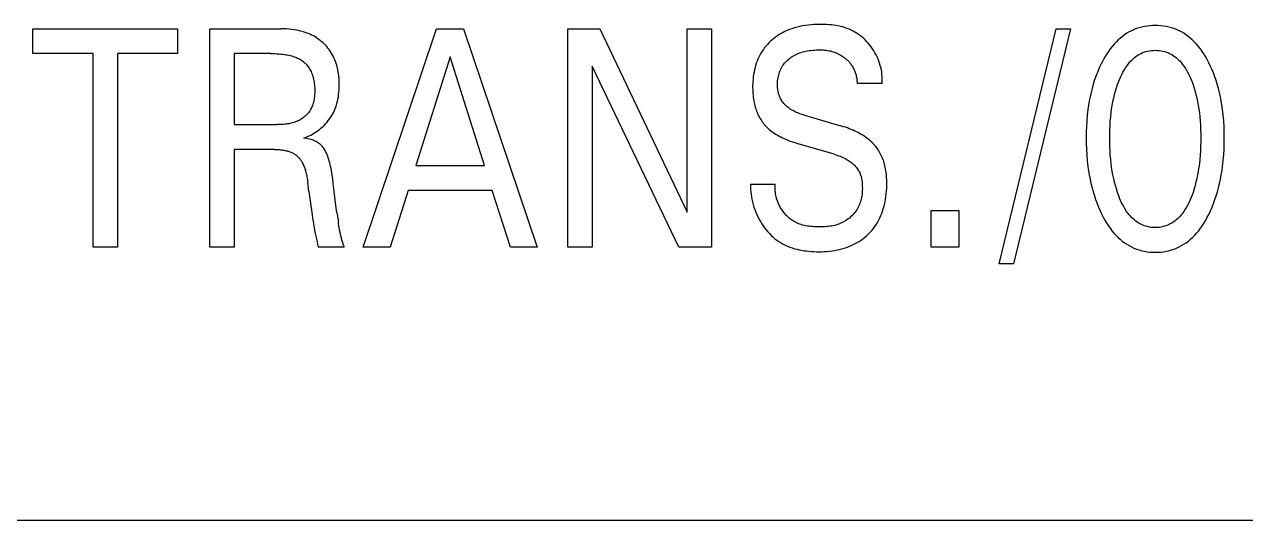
# Model space of a CAD drawing. Extents: x 0 to 420, y 0 to 297.
# Drawn here: x 158.21 to 170.51, y 174.67 to 179.67 of the extents above; entities that cross this region are included whole.
import ezdxf

# ---------------------------------------------------------------- set-up
doc = ezdxf.new("R2010")
doc.units = 0
doc.header["$LTSCALE"] = 23.1
doc.layers.add('10000_FRONT', color=7, linetype='CONTINUOUS')

msp = doc.modelspace()

# ---------------------------------------------------------------- linework, layer by layer
at = {"layer": '10000_FRONT', "color": 7, "linetype": 'CONTINUOUS'}
for p, q in [((158.3, 179.373), (158.3, 179.623)), ((158.3, 179.623), (159.756, 179.623)), ((159.756, 179.623), (159.756, 179.373)), ((160.081, 177.423), (160.081, 179.623)), ((160.081, 179.623), (160.8, 179.623)), ((160.826, 179.622), (160.8, 179.623)), ((160.852, 179.621), (160.826, 179.622)), ((160.878, 179.619), (160.852, 179.621)), ((160.904, 179.617), (160.878, 179.619)), ((160.93, 179.613), (160.904, 179.617)), ((160.955, 179.609), (160.93, 179.613)), ((160.975, 179.604), (160.955, 179.609)), ((160.995, 179.6), (160.975, 179.604)), ((161.014, 179.594), (160.995, 179.6)), ((161.033, 179.588), (161.014, 179.594)), ((161.625, 177.423), (162.366, 179.623)), ((162.366, 179.623), (162.637, 179.623)), ((162.637, 179.623), (163.377, 177.423)), ((163.688, 177.423), (163.688, 179.623)), ((163.688, 179.623), (164.009, 179.623)), ((164.009, 179.623), (164.89, 177.778)), ((164.89, 177.778), (164.89, 179.623)), ((164.89, 179.623), (165.135, 179.623)), ((165.135, 179.623), (165.135, 177.423)), ((165.875, 179.595), (165.855, 179.585)), ((165.894, 179.604), (165.875, 179.595)), ((165.919, 179.614), (165.894, 179.604)), ((165.945, 179.623), (165.919, 179.614)), ((165.971, 179.632), (165.945, 179.623)), ((165.997, 179.639), (165.971, 179.632)), ((166.023, 179.645), (165.997, 179.639)), ((166.049, 179.651), (166.023, 179.645)), ((166.078, 179.656), (166.049, 179.651)), ((166.108, 179.66), (166.078, 179.656)), ((166.137, 179.663), (166.108, 179.66)), ((166.167, 179.665), (166.137, 179.663)), ((166.197, 179.666), (166.167, 179.665)), ((166.227, 179.666), (166.197, 179.666)), ((166.25, 179.666), (166.227, 179.666)), ((166.273, 179.666), (166.25, 179.666)), ((166.296, 179.665), (166.273, 179.666)), ((166.319, 179.663), (166.296, 179.665)), ((166.342, 179.661), (166.319, 179.663)), ((166.365, 179.658), (166.342, 179.661)), ((166.388, 179.655), (166.365, 179.658)), ((166.41, 179.651), (166.388, 179.655)), ((166.433, 179.646), (166.41, 179.651)), ((166.455, 179.641), (166.433, 179.646)), ((166.477, 179.634), (166.455, 179.641)), ((166.498, 179.627), (166.477, 179.634)), ((166.52, 179.619), (166.498, 179.627)), ((166.54, 179.61), (166.52, 179.619)), ((166.561, 179.6), (166.54, 179.61)), ((166.58, 179.59), (166.561, 179.6)), ((168.031, 177.257), (168.605, 179.623)), ((168.751, 179.623), (168.177, 177.257)), ((168.605, 179.623), (168.751, 179.623)), ((169.342, 179.591), (169.319, 179.577)), ((169.367, 179.603), (169.342, 179.591)), ((169.391, 179.615), (169.367, 179.603)), ((169.417, 179.624), (169.391, 179.615)), ((169.443, 179.633), (169.417, 179.624)), ((169.469, 179.64), (169.443, 179.633)), ((169.496, 179.645), (169.469, 179.64)), ((169.523, 179.65), (169.496, 179.645)), ((169.55, 179.653), (169.523, 179.65)), ((169.577, 179.655), (169.55, 179.653)), ((169.605, 179.655), (169.577, 179.655)), ((169.632, 179.655), (169.605, 179.655)), ((169.66, 179.653), (169.632, 179.655)), ((169.687, 179.65), (169.66, 179.653)), ((169.714, 179.646), (169.687, 179.65)), ((169.741, 179.64), (169.714, 179.646)), ((169.767, 179.633), (169.741, 179.64)), ((169.793, 179.624), (169.767, 179.633)), ((169.819, 179.615), (169.793, 179.624)), ((169.844, 179.603), (169.819, 179.615)), ((169.868, 179.591), (169.844, 179.603)), ((169.891, 179.577), (169.868, 179.591)), ((161.053, 179.582), (161.033, 179.588)), ((161.071, 179.575), (161.053, 179.582)), ((161.09, 179.567), (161.071, 179.575)), ((161.107, 179.558), (161.09, 179.567)), ((161.124, 179.55), (161.107, 179.558)), ((161.141, 179.54), (161.124, 179.55)), ((161.157, 179.53), (161.141, 179.54)), ((161.173, 179.519), (161.157, 179.53)), ((161.189, 179.508), (161.173, 179.519)), ((161.204, 179.496), (161.189, 179.508)), ((161.218, 179.484), (161.204, 179.496)), ((161.232, 179.471), (161.218, 179.484)), ((161.246, 179.457), (161.232, 179.471)), ((165.713, 179.482), (165.698, 179.466)), ((165.729, 179.497), (165.713, 179.482)), ((165.746, 179.512), (165.729, 179.497)), ((165.763, 179.526), (165.746, 179.512)), ((165.78, 179.539), (165.763, 179.526)), ((165.798, 179.552), (165.78, 179.539)), ((165.817, 179.564), (165.798, 179.552)), ((165.836, 179.575), (165.817, 179.564)), ((165.855, 179.585), (165.836, 179.575)), ((166.599, 179.578), (166.58, 179.59)), ((166.617, 179.566), (166.599, 179.578)), ((166.635, 179.553), (166.617, 179.566)), ((166.653, 179.539), (166.635, 179.553)), ((166.67, 179.524), (166.653, 179.539)), ((166.686, 179.508), (166.67, 179.524)), ((166.701, 179.492), (166.686, 179.508)), ((166.716, 179.475), (166.701, 179.492)), ((166.731, 179.458), (166.716, 179.475)), ((169.191, 179.469), (169.171, 179.445)), ((169.213, 179.492), (169.191, 179.469)), ((169.232, 179.511), (169.213, 179.492)), ((169.253, 179.529), (169.232, 179.511)), ((169.274, 179.546), (169.253, 179.529)), ((169.296, 179.562), (169.274, 179.546)), ((169.319, 179.577), (169.296, 179.562)), ((169.914, 179.562), (169.891, 179.577)), ((169.936, 179.546), (169.914, 179.562)), ((169.957, 179.529), (169.936, 179.546)), ((169.978, 179.511), (169.957, 179.529)), ((169.997, 179.492), (169.978, 179.511)), ((170.019, 179.469), (169.997, 179.492)), ((170.039, 179.445), (170.019, 179.469)), ((158.905, 179.373), (158.3, 179.373)), ((158.905, 177.423), (158.905, 179.373)), ((159.152, 179.373), (159.152, 177.423)), ((159.756, 179.373), (159.152, 179.373)), ((160.328, 179.373), (160.328, 178.658)), ((160.692, 179.373), (160.328, 179.373)), ((160.692, 179.373), (160.713, 179.373)), ((160.713, 179.373), (160.734, 179.373)), ((160.734, 179.373), (160.755, 179.372)), ((160.755, 179.372), (160.776, 179.37)), ((160.776, 179.37), (160.797, 179.368)), ((160.797, 179.368), (160.818, 179.366)), ((160.818, 179.366), (160.833, 179.364)), ((160.833, 179.364), (160.847, 179.362)), ((160.847, 179.362), (160.862, 179.359)), ((160.862, 179.359), (160.877, 179.356)), ((160.877, 179.356), (160.891, 179.353)), ((160.891, 179.353), (160.906, 179.349)), ((160.906, 179.349), (160.92, 179.345)), ((160.92, 179.345), (160.932, 179.341)), ((161.259, 179.443), (161.246, 179.457)), ((161.271, 179.429), (161.259, 179.443)), ((161.283, 179.413), (161.271, 179.429)), ((161.294, 179.398), (161.283, 179.413)), ((161.304, 179.382), (161.294, 179.398)), ((161.315, 179.365), (161.304, 179.382)), ((161.324, 179.347), (161.315, 179.365)), ((161.332, 179.329), (161.324, 179.347)), ((165.621, 179.358), (165.611, 179.338)), ((165.632, 179.378), (165.621, 179.358)), ((165.644, 179.397), (165.632, 179.378)), ((165.657, 179.415), (165.644, 179.397)), ((165.67, 179.433), (165.657, 179.415)), ((165.684, 179.45), (165.67, 179.433)), ((165.698, 179.466), (165.684, 179.45)), ((165.942, 179.339), (165.955, 179.347)), ((165.955, 179.347), (165.968, 179.354)), ((165.968, 179.354), (165.981, 179.361)), ((165.981, 179.361), (165.995, 179.368)), ((165.995, 179.368), (166.009, 179.373)), ((166.009, 179.373), (166.023, 179.379)), ((166.023, 179.379), (166.038, 179.384)), ((166.038, 179.384), (166.054, 179.389)), ((166.054, 179.389), (166.07, 179.393)), ((166.07, 179.393), (166.086, 179.397)), ((166.086, 179.397), (166.102, 179.4)), ((166.102, 179.4), (166.118, 179.403)), ((166.118, 179.403), (166.136, 179.405)), ((166.136, 179.405), (166.154, 179.407)), ((166.154, 179.407), (166.172, 179.409)), ((166.172, 179.409), (166.19, 179.41)), ((166.19, 179.41), (166.209, 179.411)), ((166.209, 179.411), (166.227, 179.411)), ((166.227, 179.411), (166.242, 179.41)), ((166.242, 179.41), (166.258, 179.41)), ((166.258, 179.41), (166.273, 179.408)), ((166.273, 179.408), (166.289, 179.407)), ((166.289, 179.407), (166.304, 179.405)), ((166.304, 179.405), (166.319, 179.402)), ((166.319, 179.402), (166.333, 179.399)), ((166.333, 179.399), (166.347, 179.395)), ((166.347, 179.395), (166.361, 179.391)), ((166.361, 179.391), (166.37, 179.388)), ((166.37, 179.388), (166.378, 179.385)), ((166.378, 179.385), (166.386, 179.382)), ((166.386, 179.382), (166.394, 179.379)), ((166.394, 179.379), (166.402, 179.375)), ((166.402, 179.375), (166.412, 179.371)), ((166.412, 179.371), (166.421, 179.366)), ((166.421, 179.366), (166.43, 179.361)), ((166.43, 179.361), (166.44, 179.355)), ((166.44, 179.355), (166.449, 179.35)), ((166.449, 179.35), (166.458, 179.344)), ((166.744, 179.44), (166.731, 179.458)), ((166.757, 179.421), (166.744, 179.44)), ((166.77, 179.402), (166.757, 179.421)), ((166.781, 179.382), (166.77, 179.402)), ((166.792, 179.362), (166.781, 179.382)), ((166.803, 179.341), (166.792, 179.362)), ((169.116, 179.369), (169.099, 179.342)), ((169.133, 179.395), (169.116, 179.369)), ((169.151, 179.421), (169.133, 179.395)), ((169.171, 179.445), (169.151, 179.421)), ((169.409, 179.343), (169.424, 179.354)), ((169.424, 179.354), (169.439, 179.363)), ((169.439, 179.363), (169.455, 179.371)), ((169.455, 179.371), (169.472, 179.38)), ((169.472, 179.38), (169.49, 179.387)), ((169.49, 179.387), (169.509, 179.393)), ((169.509, 179.393), (169.528, 179.397)), ((169.528, 179.397), (169.547, 179.401)), ((169.547, 179.401), (169.566, 179.404)), ((169.566, 179.404), (169.585, 179.405)), ((169.585, 179.405), (169.605, 179.406)), ((169.605, 179.406), (169.624, 179.405)), ((169.624, 179.405), (169.644, 179.404)), ((169.644, 179.404), (169.663, 179.401)), ((169.663, 179.401), (169.682, 179.397)), ((169.682, 179.397), (169.701, 179.393)), ((169.701, 179.393), (169.719, 179.387)), ((169.719, 179.387), (169.737, 179.38)), ((169.737, 179.38), (169.755, 179.371)), ((169.755, 179.371), (169.77, 179.363)), ((169.77, 179.363), (169.785, 179.354)), ((169.785, 179.354), (169.8, 179.343)), ((170.059, 179.421), (170.039, 179.445)), ((170.077, 179.395), (170.059, 179.421)), ((170.094, 179.369), (170.077, 179.395)), ((170.11, 179.342), (170.094, 179.369)), ((160.932, 179.341), (160.943, 179.337)), ((160.943, 179.337), (160.955, 179.332)), ((160.955, 179.332), (160.966, 179.327)), ((160.966, 179.327), (160.977, 179.322)), ((160.977, 179.322), (160.988, 179.316)), ((160.988, 179.316), (160.999, 179.309)), ((160.999, 179.309), (161.009, 179.303)), ((161.009, 179.303), (161.019, 179.296)), ((161.019, 179.296), (161.028, 179.288)), ((161.028, 179.288), (161.037, 179.28)), ((161.037, 179.28), (161.046, 179.272)), ((161.046, 179.272), (161.054, 179.263)), ((161.054, 179.263), (161.062, 179.254)), ((161.062, 179.254), (161.069, 179.245)), ((161.069, 179.245), (161.076, 179.235)), ((161.076, 179.235), (161.083, 179.225)), ((161.083, 179.225), (161.09, 179.214)), ((161.34, 179.311), (161.332, 179.329)), ((161.348, 179.293), (161.34, 179.311)), ((161.354, 179.274), (161.348, 179.293)), ((161.36, 179.255), (161.354, 179.274)), ((161.365, 179.236), (161.36, 179.255)), ((161.37, 179.214), (161.365, 179.236)), ((162.503, 179.339), (162.157, 178.246)), ((162.849, 178.246), (162.503, 179.339)), ((163.933, 179.247), (163.933, 177.423)), ((164.804, 177.423), (163.933, 179.247)), ((165.573, 179.232), (165.567, 179.209)), ((165.579, 179.254), (165.573, 179.232)), ((165.586, 179.275), (165.579, 179.254)), ((165.594, 179.297), (165.586, 179.275)), ((165.602, 179.317), (165.594, 179.297)), ((165.611, 179.338), (165.602, 179.317)), ((165.83, 179.209), (165.835, 179.222)), ((165.835, 179.222), (165.841, 179.233)), ((165.841, 179.233), (165.848, 179.245)), ((165.848, 179.245), (165.855, 179.256)), ((165.855, 179.256), (165.863, 179.267)), ((165.863, 179.267), (165.871, 179.277)), ((165.871, 179.277), (165.88, 179.288)), ((165.88, 179.288), (165.889, 179.297)), ((165.889, 179.297), (165.899, 179.306)), ((165.899, 179.306), (165.909, 179.315)), ((165.909, 179.315), (165.92, 179.323)), ((165.92, 179.323), (165.931, 179.331)), ((165.931, 179.331), (165.942, 179.339)), ((166.458, 179.344), (166.466, 179.338)), ((166.466, 179.338), (166.475, 179.331)), ((166.475, 179.331), (166.482, 179.326)), ((166.482, 179.326), (166.489, 179.32)), ((166.489, 179.32), (166.495, 179.314)), ((166.495, 179.314), (166.502, 179.308)), ((166.502, 179.308), (166.508, 179.302)), ((166.508, 179.302), (166.514, 179.296)), ((166.514, 179.296), (166.52, 179.289)), ((166.52, 179.289), (166.526, 179.282)), ((166.526, 179.282), (166.531, 179.276)), ((166.531, 179.276), (166.537, 179.269)), ((166.537, 179.269), (166.542, 179.261)), ((166.542, 179.261), (166.547, 179.253)), ((166.547, 179.253), (166.553, 179.245)), ((166.553, 179.245), (166.557, 179.237)), ((166.557, 179.237), (166.562, 179.229)), ((166.562, 179.229), (166.566, 179.22)), ((166.812, 179.32), (166.803, 179.341)), ((166.821, 179.298), (166.812, 179.32)), ((166.828, 179.276), (166.821, 179.298)), ((166.835, 179.254), (166.828, 179.276)), ((166.841, 179.232), (166.835, 179.254)), ((166.846, 179.209), (166.841, 179.232)), ((169.044, 179.236), (169.026, 179.194)), ((169.064, 179.278), (169.044, 179.236)), ((169.069, 179.287), (169.064, 179.278)), ((169.084, 179.315), (169.069, 179.287)), ((169.099, 179.342), (169.084, 179.315)), ((169.291, 179.207), (169.304, 179.228)), ((169.304, 179.228), (169.318, 179.248)), ((169.318, 179.248), (169.333, 179.268)), ((169.333, 179.268), (169.344, 179.282)), ((169.344, 179.282), (169.356, 179.295)), ((169.356, 179.295), (169.369, 179.308)), ((169.369, 179.308), (169.382, 179.321)), ((169.382, 179.321), (169.395, 179.332)), ((169.395, 179.332), (169.409, 179.343)), ((169.8, 179.343), (169.814, 179.332)), ((169.814, 179.332), (169.828, 179.321)), ((169.828, 179.321), (169.841, 179.308)), ((169.841, 179.308), (169.854, 179.295)), ((169.854, 179.295), (169.866, 179.282)), ((169.866, 179.282), (169.877, 179.268)), ((169.877, 179.268), (169.892, 179.248)), ((169.892, 179.248), (169.906, 179.228)), ((169.906, 179.228), (169.919, 179.207)), ((170.126, 179.315), (170.11, 179.342)), ((170.14, 179.287), (170.126, 179.315)), ((170.158, 179.251), (170.14, 179.287)), ((170.175, 179.215), (170.158, 179.251)), ((161.09, 179.214), (161.096, 179.202)), ((161.096, 179.202), (161.102, 179.191)), ((161.102, 179.191), (161.107, 179.179)), ((161.107, 179.179), (161.111, 179.167)), ((161.111, 179.167), (161.116, 179.156)), ((161.116, 179.156), (161.119, 179.143)), ((161.119, 179.143), (161.123, 179.131)), ((161.123, 179.131), (161.126, 179.117)), ((161.126, 179.117), (161.13, 179.102)), ((161.13, 179.102), (161.132, 179.087)), ((161.374, 179.192), (161.37, 179.214)), ((161.378, 179.17), (161.374, 179.192)), ((161.381, 179.148), (161.378, 179.17)), ((161.383, 179.125), (161.381, 179.148)), ((161.384, 179.103), (161.383, 179.125)), ((161.385, 179.081), (161.384, 179.103)), ((165.553, 179.114), (165.551, 179.09)), ((165.555, 179.138), (165.553, 179.114)), ((165.558, 179.161), (165.555, 179.138)), ((165.563, 179.185), (165.558, 179.161)), ((165.567, 179.209), (165.563, 179.185)), ((165.8, 179.084), (165.801, 179.099)), ((165.801, 179.099), (165.803, 179.113)), ((165.803, 179.113), (165.805, 179.128)), ((165.805, 179.128), (165.808, 179.143)), ((165.808, 179.143), (165.812, 179.157)), ((165.812, 179.157), (165.816, 179.172)), ((165.816, 179.172), (165.82, 179.185)), ((165.82, 179.185), (165.824, 179.197)), ((165.824, 179.197), (165.83, 179.209)), ((166.566, 179.22), (166.571, 179.211)), ((166.571, 179.211), (166.574, 179.202)), ((166.574, 179.202), (166.578, 179.193)), ((166.578, 179.193), (166.581, 179.184)), ((166.581, 179.184), (166.585, 179.175)), ((166.585, 179.175), (166.588, 179.165)), ((166.588, 179.165), (166.591, 179.155)), ((166.591, 179.155), (166.593, 179.145)), ((166.593, 179.145), (166.595, 179.135)), ((166.595, 179.135), (166.597, 179.124)), ((166.597, 179.124), (166.599, 179.114)), ((166.599, 179.114), (166.6, 179.103)), ((166.6, 179.103), (166.601, 179.093)), ((166.849, 179.186), (166.846, 179.209)), ((166.852, 179.164), (166.849, 179.186)), ((166.854, 179.141), (166.852, 179.164)), ((166.855, 179.118), (166.854, 179.141)), ((166.855, 179.095), (166.855, 179.118)), ((168.994, 179.108), (168.98, 179.064)), ((169.009, 179.151), (168.994, 179.108)), ((169.026, 179.194), (169.009, 179.151)), ((169.238, 179.096), (169.247, 179.119)), ((169.247, 179.119), (169.257, 179.141)), ((169.257, 179.141), (169.267, 179.163)), ((169.267, 179.163), (169.279, 179.185)), ((169.279, 179.185), (169.291, 179.207)), ((169.919, 179.207), (169.931, 179.185)), ((169.931, 179.185), (169.942, 179.163)), ((169.942, 179.163), (169.953, 179.141)), ((169.953, 179.141), (169.962, 179.119)), ((169.962, 179.119), (169.972, 179.096)), ((170.19, 179.178), (170.175, 179.215)), ((170.204, 179.14), (170.19, 179.178)), ((170.217, 179.103), (170.204, 179.14)), ((170.229, 179.064), (170.217, 179.103)), ((161.132, 179.087), (161.134, 179.073)), ((161.134, 179.073), (161.136, 179.058)), ((161.136, 179.058), (161.137, 179.043)), ((161.137, 179.043), (161.138, 179.028)), ((161.138, 179.028), (161.138, 179.013)), ((161.138, 179.013), (161.138, 178.997)), ((161.138, 178.997), (161.138, 178.985)), ((161.138, 178.985), (161.138, 178.973)), ((161.379, 178.962), (161.382, 178.986)), ((161.382, 178.986), (161.384, 179.01)), ((161.384, 179.01), (161.385, 179.034)), ((161.385, 179.058), (161.385, 179.081)), ((161.385, 179.034), (161.385, 179.058)), ((165.55, 179.07), (165.549, 179.051)), ((165.549, 179.051), (165.549, 179.032)), ((165.549, 179.032), (165.55, 179.012)), ((165.551, 179.09), (165.55, 179.07)), ((165.55, 179.012), (165.55, 178.993)), ((165.55, 178.993), (165.551, 178.974)), ((165.8, 179.069), (165.8, 179.084)), ((165.8, 179.054), (165.8, 179.069)), ((165.8, 179.041), (165.8, 179.054)), ((165.801, 179.029), (165.8, 179.041)), ((165.802, 179.016), (165.801, 179.029)), ((165.804, 179.004), (165.802, 179.016)), ((165.806, 178.992), (165.804, 179.004)), ((165.808, 178.98), (165.806, 178.992)), ((165.811, 178.968), (165.808, 178.98)), ((166.601, 179.093), (166.602, 179.083)), ((166.602, 179.083), (166.603, 179.072)), ((166.853, 179.072), (166.603, 179.072)), ((166.853, 179.072), (166.855, 179.095)), ((168.958, 178.981), (168.949, 178.939)), ((168.969, 179.023), (168.958, 178.981)), ((168.98, 179.064), (168.969, 179.023)), ((169.195, 178.962), (169.204, 178.996)), ((169.204, 178.996), (169.214, 179.029)), ((169.214, 179.029), (169.226, 179.063)), ((169.226, 179.063), (169.238, 179.096)), ((169.972, 179.096), (169.975, 179.088)), ((169.975, 179.088), (169.986, 179.057)), ((169.986, 179.057), (169.997, 179.025)), ((169.997, 179.025), (170.006, 178.993)), ((170.006, 178.993), (170.015, 178.96)), ((170.241, 179.023), (170.229, 179.064)), ((170.252, 178.981), (170.241, 179.023)), ((170.261, 178.939), (170.252, 178.981)), ((161.116, 178.852), (161.112, 178.841)), ((161.12, 178.864), (161.116, 178.852)), ((161.124, 178.876), (161.12, 178.864)), ((161.127, 178.887), (161.124, 178.876)), ((161.129, 178.899), (161.127, 178.887)), ((161.132, 178.911), (161.129, 178.899)), ((161.133, 178.924), (161.132, 178.911)), ((161.135, 178.936), (161.133, 178.924)), ((161.136, 178.948), (161.135, 178.936)), ((161.137, 178.96), (161.136, 178.948)), ((161.138, 178.973), (161.137, 178.96)), ((161.35, 178.837), (161.356, 178.855)), ((161.356, 178.855), (161.362, 178.873)), ((161.362, 178.873), (161.367, 178.891)), ((161.367, 178.891), (161.372, 178.915)), ((161.372, 178.915), (161.376, 178.939)), ((161.376, 178.939), (161.379, 178.962)), ((165.551, 178.974), (165.553, 178.955)), ((165.553, 178.955), (165.555, 178.935)), ((165.555, 178.935), (165.557, 178.916)), ((165.557, 178.916), (165.56, 178.897)), ((165.56, 178.897), (165.564, 178.878)), ((165.564, 178.878), (165.567, 178.863)), ((165.567, 178.863), (165.571, 178.848)), ((165.815, 178.956), (165.811, 178.968)), ((165.819, 178.945), (165.815, 178.956)), ((165.824, 178.933), (165.819, 178.945)), ((165.829, 178.922), (165.824, 178.933)), ((165.835, 178.911), (165.829, 178.922)), ((165.841, 178.901), (165.835, 178.911)), ((165.847, 178.891), (165.841, 178.901)), ((165.855, 178.881), (165.847, 178.891)), ((165.862, 178.872), (165.855, 178.881)), ((165.87, 178.863), (165.862, 178.872)), ((165.879, 178.854), (165.87, 178.863)), ((165.888, 178.846), (165.879, 178.854)), ((168.933, 178.853), (168.927, 178.811)), ((168.94, 178.896), (168.933, 178.853)), ((168.949, 178.939), (168.94, 178.896)), ((169.172, 178.852), (169.179, 178.89)), ((169.179, 178.89), (169.187, 178.927)), ((169.187, 178.927), (169.195, 178.962)), ((170.015, 178.96), (170.023, 178.927)), ((170.023, 178.927), (170.031, 178.89)), ((170.031, 178.89), (170.038, 178.852)), ((170.269, 178.896), (170.261, 178.939)), ((170.276, 178.853), (170.269, 178.896)), ((170.283, 178.811), (170.276, 178.853)), ((161.032, 178.735), (161.022, 178.727)), ((161.041, 178.743), (161.032, 178.735)), ((161.05, 178.751), (161.041, 178.743)), ((161.059, 178.76), (161.05, 178.751)), ((161.067, 178.769), (161.059, 178.76)), ((161.075, 178.778), (161.067, 178.769)), ((161.083, 178.788), (161.075, 178.778)), ((161.09, 178.798), (161.083, 178.788)), ((161.096, 178.809), (161.09, 178.798)), ((161.102, 178.819), (161.096, 178.809)), ((161.107, 178.83), (161.102, 178.819)), ((161.112, 178.841), (161.107, 178.83)), ((161.288, 178.715), (161.3, 178.733)), ((161.3, 178.733), (161.311, 178.751)), ((161.311, 178.751), (161.32, 178.767)), ((161.32, 178.767), (161.329, 178.784)), ((161.329, 178.784), (161.336, 178.801)), ((161.336, 178.801), (161.344, 178.819)), ((161.344, 178.819), (161.35, 178.837)), ((165.571, 178.848), (165.575, 178.834)), ((165.575, 178.834), (165.58, 178.819)), ((165.58, 178.819), (165.585, 178.805)), ((165.585, 178.805), (165.59, 178.79)), ((165.59, 178.79), (165.596, 178.776)), ((165.596, 178.776), (165.602, 178.762)), ((165.602, 178.762), (165.608, 178.748)), ((165.608, 178.748), (165.615, 178.735)), ((165.615, 178.735), (165.622, 178.723)), ((165.897, 178.838), (165.888, 178.846)), ((165.906, 178.83), (165.897, 178.838)), ((165.916, 178.823), (165.906, 178.83)), ((165.928, 178.814), (165.916, 178.823)), ((165.94, 178.807), (165.928, 178.814)), ((165.953, 178.799), (165.94, 178.807)), ((165.966, 178.792), (165.953, 178.799)), ((165.979, 178.786), (165.966, 178.792)), ((165.992, 178.78), (165.979, 178.786)), ((166.006, 178.775), (165.992, 178.78)), ((166.019, 178.769), (166.006, 178.775)), ((166.033, 178.764), (166.019, 178.769)), ((166.047, 178.76), (166.033, 178.764)), ((166.061, 178.756), (166.047, 178.76)), ((166.061, 178.756), (166.424, 178.65)), ((168.92, 178.754), (168.915, 178.697)), ((168.927, 178.811), (168.92, 178.754)), ((169.152, 178.694), (169.156, 178.737)), ((169.156, 178.737), (169.16, 178.775)), ((169.16, 178.775), (169.165, 178.813)), ((169.165, 178.813), (169.172, 178.852)), ((170.038, 178.852), (170.044, 178.813)), ((170.044, 178.813), (170.049, 178.775)), ((170.049, 178.775), (170.054, 178.737)), ((170.054, 178.737), (170.057, 178.694)), ((170.289, 178.754), (170.283, 178.811)), ((170.294, 178.697), (170.289, 178.754)), ((160.328, 178.658), (160.757, 178.658)), ((160.771, 178.658), (160.757, 178.658)), ((160.784, 178.658), (160.771, 178.658)), ((160.798, 178.658), (160.784, 178.658)), ((160.811, 178.659), (160.798, 178.658)), ((160.825, 178.66), (160.811, 178.659)), ((160.839, 178.661), (160.825, 178.66)), ((160.852, 178.663), (160.839, 178.661)), ((160.865, 178.665), (160.852, 178.663)), ((160.879, 178.667), (160.865, 178.665)), ((160.892, 178.67), (160.879, 178.667)), ((160.905, 178.673), (160.892, 178.67)), ((160.918, 178.676), (160.905, 178.673)), ((160.931, 178.68), (160.918, 178.676)), ((160.944, 178.685), (160.931, 178.68)), ((160.957, 178.69), (160.944, 178.685)), ((160.969, 178.695), (160.957, 178.69)), ((160.98, 178.701), (160.969, 178.695)), ((160.991, 178.707), (160.98, 178.701)), ((161.002, 178.713), (160.991, 178.707)), ((161.012, 178.72), (161.002, 178.713)), ((161.022, 178.727), (161.012, 178.72)), ((161.176, 178.601), (161.19, 178.612)), ((161.19, 178.612), (161.204, 178.624)), ((161.204, 178.624), (161.218, 178.636)), ((161.218, 178.636), (161.233, 178.65)), ((161.233, 178.65), (161.248, 178.666)), ((161.248, 178.666), (161.262, 178.681)), ((161.262, 178.681), (161.275, 178.698)), ((161.275, 178.698), (161.288, 178.715)), ((165.622, 178.723), (165.63, 178.71)), ((165.63, 178.71), (165.637, 178.698)), ((165.637, 178.698), (165.646, 178.686)), ((165.646, 178.686), (165.654, 178.675)), ((165.654, 178.675), (165.663, 178.664)), ((165.663, 178.664), (165.673, 178.653)), ((165.673, 178.653), (165.682, 178.642)), ((165.682, 178.642), (165.693, 178.631)), ((165.693, 178.631), (165.705, 178.62)), ((165.705, 178.62), (165.716, 178.61)), ((165.716, 178.61), (165.728, 178.6)), ((166.444, 178.644), (166.424, 178.65)), ((166.464, 178.637), (166.444, 178.644)), ((166.484, 178.631), (166.464, 178.637)), ((166.503, 178.624), (166.484, 178.631)), ((166.523, 178.617), (166.503, 178.624)), ((166.542, 178.609), (166.523, 178.617)), ((166.562, 178.601), (166.542, 178.609)), ((168.912, 178.64), (168.91, 178.584)), ((168.915, 178.697), (168.912, 178.64)), ((169.146, 178.566), (169.147, 178.609)), ((169.147, 178.609), (169.149, 178.652)), ((169.149, 178.652), (169.152, 178.694)), ((170.057, 178.694), (170.06, 178.652)), ((170.06, 178.652), (170.062, 178.609)), ((170.062, 178.609), (170.063, 178.566)), ((170.298, 178.64), (170.294, 178.697)), ((170.3, 178.584), (170.298, 178.64)), ((161.028, 178.523), (161.046, 178.53)), ((161.043, 178.521), (161.028, 178.523)), ((161.058, 178.518), (161.043, 178.521)), ((161.046, 178.53), (161.064, 178.537)), ((161.073, 178.515), (161.058, 178.518)), ((161.064, 178.537), (161.081, 178.545)), ((161.087, 178.512), (161.073, 178.515)), ((161.081, 178.545), (161.098, 178.553)), ((161.102, 178.507), (161.087, 178.512)), ((161.098, 178.553), (161.114, 178.562)), ((161.112, 178.504), (161.102, 178.507)), ((161.122, 178.5), (161.112, 178.504)), ((161.114, 178.562), (161.13, 178.571)), ((161.132, 178.496), (161.122, 178.5)), ((161.13, 178.571), (161.146, 178.581)), ((161.142, 178.492), (161.132, 178.496)), ((161.151, 178.487), (161.142, 178.492)), ((161.146, 178.581), (161.161, 178.591)), ((161.161, 178.482), (161.151, 178.487)), ((161.161, 178.591), (161.176, 178.601)), ((165.728, 178.6), (165.741, 178.59)), ((165.741, 178.59), (165.753, 178.581)), ((165.753, 178.581), (165.766, 178.572)), ((165.766, 178.572), (165.781, 178.563)), ((165.781, 178.563), (165.796, 178.554)), ((165.796, 178.554), (165.811, 178.545)), ((165.811, 178.545), (165.827, 178.537)), ((165.827, 178.537), (165.842, 178.529)), ((165.842, 178.529), (165.858, 178.521)), ((165.858, 178.521), (165.874, 178.514)), ((165.874, 178.514), (165.896, 178.504)), ((165.896, 178.504), (165.918, 178.496)), ((165.918, 178.496), (165.94, 178.488)), ((165.94, 178.488), (165.962, 178.48)), ((166.578, 178.593), (166.562, 178.601)), ((166.595, 178.586), (166.578, 178.593)), ((166.611, 178.577), (166.595, 178.586)), ((166.627, 178.569), (166.611, 178.577)), ((166.643, 178.56), (166.627, 178.569)), ((166.659, 178.551), (166.643, 178.56)), ((166.674, 178.541), (166.659, 178.551)), ((166.687, 178.532), (166.674, 178.541)), ((166.7, 178.523), (166.687, 178.532)), ((166.713, 178.513), (166.7, 178.523)), ((166.725, 178.503), (166.713, 178.513)), ((166.737, 178.493), (166.725, 178.503)), ((166.749, 178.482), (166.737, 178.493)), ((168.91, 178.584), (168.909, 178.527)), ((168.909, 178.527), (168.91, 178.469)), ((169.146, 178.523), (169.146, 178.566)), ((169.146, 178.48), (169.146, 178.523)), ((170.063, 178.566), (170.064, 178.523)), ((170.064, 178.523), (170.063, 178.48)), ((170.3, 178.527), (170.3, 178.584)), ((170.3, 178.469), (170.3, 178.527)), ((160.328, 178.408), (160.328, 177.423)), ((160.734, 178.408), (160.328, 178.408)), ((160.734, 178.408), (160.746, 178.408)), ((160.746, 178.408), (160.758, 178.408)), ((160.758, 178.408), (160.77, 178.407)), ((160.77, 178.407), (160.782, 178.406)), ((160.782, 178.406), (160.794, 178.405)), ((160.794, 178.405), (160.806, 178.404)), ((160.806, 178.404), (160.818, 178.402)), ((160.818, 178.402), (160.829, 178.4)), ((160.829, 178.4), (160.838, 178.399)), ((160.838, 178.399), (160.847, 178.397)), ((160.847, 178.397), (160.856, 178.395)), ((160.856, 178.395), (160.864, 178.392)), ((160.864, 178.392), (160.873, 178.39)), ((160.873, 178.39), (160.882, 178.387)), ((160.882, 178.387), (160.89, 178.384)), ((160.89, 178.384), (160.898, 178.38)), ((160.898, 178.38), (160.907, 178.377)), ((160.907, 178.377), (160.914, 178.373)), ((160.914, 178.373), (160.921, 178.37)), ((160.921, 178.37), (160.928, 178.366)), ((160.928, 178.366), (160.934, 178.362)), ((160.934, 178.362), (160.941, 178.358)), ((161.169, 178.477), (161.161, 178.482)), ((161.177, 178.472), (161.169, 178.477)), ((161.185, 178.466), (161.177, 178.472)), ((161.192, 178.46), (161.185, 178.466)), ((161.199, 178.454), (161.192, 178.46)), ((161.206, 178.447), (161.199, 178.454)), ((161.213, 178.44), (161.206, 178.447)), ((161.219, 178.432), (161.213, 178.44)), ((161.225, 178.424), (161.219, 178.432)), ((161.231, 178.416), (161.225, 178.424)), ((161.237, 178.407), (161.231, 178.416)), ((161.242, 178.398), (161.237, 178.407)), ((161.247, 178.39), (161.242, 178.398)), ((161.251, 178.38), (161.247, 178.39)), ((161.256, 178.371), (161.251, 178.38)), ((161.262, 178.356), (161.256, 178.371)), ((165.962, 178.48), (165.984, 178.473)), ((165.984, 178.473), (166.007, 178.466)), ((166.37, 178.36), (166.007, 178.466)), ((166.76, 178.47), (166.749, 178.482)), ((166.77, 178.46), (166.76, 178.47)), ((166.78, 178.448), (166.77, 178.46)), ((166.79, 178.437), (166.78, 178.448)), ((166.799, 178.425), (166.79, 178.437)), ((166.807, 178.413), (166.799, 178.425)), ((166.816, 178.4), (166.807, 178.413)), ((166.824, 178.388), (166.816, 178.4)), ((166.831, 178.375), (166.824, 178.388)), ((166.838, 178.362), (166.831, 178.375)), ((166.845, 178.348), (166.838, 178.362)), ((168.91, 178.469), (168.912, 178.411)), ((168.912, 178.411), (168.915, 178.353)), ((169.147, 178.437), (169.146, 178.48)), ((169.149, 178.393), (169.147, 178.437)), ((169.152, 178.35), (169.149, 178.393)), ((170.06, 178.393), (170.057, 178.35)), ((170.062, 178.437), (170.06, 178.393)), ((170.063, 178.48), (170.062, 178.437)), ((170.294, 178.353), (170.298, 178.411)), ((170.298, 178.411), (170.3, 178.469)), ((160.941, 178.358), (160.948, 178.353)), ((160.948, 178.353), (160.954, 178.348)), ((160.954, 178.348), (160.96, 178.343)), ((160.96, 178.343), (160.966, 178.338)), ((160.966, 178.338), (160.971, 178.332)), ((160.971, 178.332), (160.977, 178.327)), ((160.977, 178.327), (160.982, 178.321)), ((160.982, 178.321), (160.987, 178.315)), ((160.987, 178.315), (160.992, 178.309)), ((160.992, 178.309), (160.996, 178.302)), ((160.996, 178.302), (161, 178.296)), ((161, 178.296), (161.005, 178.289)), ((161.005, 178.289), (161.009, 178.283)), ((161.009, 178.283), (161.012, 178.276)), ((161.012, 178.276), (161.017, 178.266)), ((161.017, 178.266), (161.022, 178.257)), ((161.022, 178.257), (161.026, 178.248)), ((161.026, 178.248), (161.03, 178.238)), ((161.03, 178.238), (161.034, 178.228)), ((161.269, 178.34), (161.262, 178.356)), ((161.274, 178.324), (161.269, 178.34)), ((161.28, 178.308), (161.274, 178.324)), ((161.285, 178.291), (161.28, 178.308)), ((161.289, 178.275), (161.285, 178.291)), ((161.293, 178.259), (161.289, 178.275)), ((161.298, 178.237), (161.293, 178.259)), ((161.302, 178.216), (161.298, 178.237)), ((162.157, 178.246), (162.849, 178.246)), ((166.37, 178.36), (166.385, 178.355)), ((166.385, 178.355), (166.4, 178.35)), ((166.4, 178.35), (166.415, 178.345)), ((166.415, 178.345), (166.43, 178.34)), ((166.43, 178.34), (166.445, 178.334)), ((166.445, 178.334), (166.459, 178.327)), ((166.459, 178.327), (166.473, 178.32)), ((166.473, 178.32), (166.487, 178.313)), ((166.487, 178.313), (166.501, 178.305)), ((166.501, 178.305), (166.515, 178.297)), ((166.515, 178.297), (166.528, 178.288)), ((166.528, 178.288), (166.538, 178.281)), ((166.538, 178.281), (166.549, 178.272)), ((166.549, 178.272), (166.558, 178.264)), ((166.558, 178.264), (166.568, 178.255)), ((166.568, 178.255), (166.577, 178.246)), ((166.577, 178.246), (166.586, 178.236)), ((166.852, 178.333), (166.845, 178.348)), ((166.858, 178.319), (166.852, 178.333)), ((166.863, 178.304), (166.858, 178.319)), ((166.869, 178.289), (166.863, 178.304)), ((166.873, 178.274), (166.869, 178.289)), ((166.878, 178.259), (166.873, 178.274)), ((166.882, 178.244), (166.878, 178.259)), ((166.885, 178.229), (166.882, 178.244)), ((168.915, 178.353), (168.92, 178.295)), ((168.92, 178.295), (168.927, 178.238)), ((168.927, 178.238), (168.933, 178.194)), ((169.156, 178.307), (169.152, 178.35)), ((169.16, 178.268), (169.156, 178.307)), ((169.165, 178.229), (169.16, 178.268)), ((170.049, 178.268), (170.044, 178.229)), ((170.054, 178.307), (170.049, 178.268)), ((170.057, 178.35), (170.054, 178.307)), ((170.277, 178.195), (170.283, 178.238)), ((170.283, 178.238), (170.289, 178.296)), ((170.289, 178.296), (170.294, 178.353)), ((161.034, 178.228), (161.037, 178.219)), ((161.037, 178.219), (161.04, 178.209)), ((161.04, 178.209), (161.044, 178.199)), ((161.044, 178.199), (161.046, 178.189)), ((161.046, 178.189), (161.05, 178.175)), ((161.05, 178.175), (161.053, 178.161)), ((161.053, 178.161), (161.057, 178.148)), ((161.057, 178.148), (161.059, 178.134)), ((161.059, 178.134), (161.062, 178.12)), ((161.062, 178.12), (161.064, 178.106)), ((161.306, 178.195), (161.302, 178.216)), ((161.31, 178.173), (161.306, 178.195)), ((161.313, 178.152), (161.31, 178.173)), ((161.316, 178.13), (161.313, 178.152)), ((161.319, 178.109), (161.316, 178.13)), ((166.586, 178.236), (166.594, 178.227)), ((166.594, 178.227), (166.602, 178.216)), ((166.602, 178.216), (166.61, 178.206)), ((166.61, 178.206), (166.616, 178.195)), ((166.616, 178.195), (166.622, 178.184)), ((166.622, 178.184), (166.628, 178.172)), ((166.628, 178.172), (166.633, 178.16)), ((166.633, 178.16), (166.637, 178.148)), ((166.637, 178.148), (166.641, 178.136)), ((166.641, 178.136), (166.644, 178.124)), ((166.644, 178.124), (166.647, 178.111)), ((166.889, 178.211), (166.885, 178.229)), ((166.891, 178.194), (166.889, 178.211)), ((166.894, 178.177), (166.891, 178.194)), ((166.896, 178.159), (166.894, 178.177)), ((166.898, 178.142), (166.896, 178.159)), ((166.899, 178.124), (166.898, 178.142)), ((166.9, 178.107), (166.899, 178.124)), ((168.933, 178.194), (168.94, 178.151)), ((168.94, 178.151), (168.948, 178.108)), ((169.171, 178.19), (169.165, 178.229)), ((169.178, 178.152), (169.171, 178.19)), ((169.186, 178.113), (169.178, 178.152)), ((170.031, 178.152), (170.023, 178.113)), ((170.038, 178.19), (170.031, 178.152)), ((170.044, 178.229), (170.038, 178.19)), ((170.262, 178.108), (170.27, 178.152)), ((170.27, 178.152), (170.277, 178.195)), ((161.064, 178.106), (161.066, 178.092)), ((161.066, 178.092), (161.068, 178.078)), ((161.08, 177.986), (161.068, 178.078)), ((161.324, 178.067), (161.319, 178.109)), ((161.334, 177.985), (161.324, 178.067)), ((162.078, 177.996), (161.899, 177.423)), ((162.927, 177.996), (162.078, 177.996)), ((163.109, 177.423), (162.927, 177.996)), ((165.529, 178.06), (165.528, 178.035)), ((165.528, 178.035), (165.529, 178.009)), ((165.529, 178.06), (165.777, 178.06)), ((165.529, 178.009), (165.53, 177.983)), ((165.775, 178.039), (165.776, 178.05)), ((165.775, 178.028), (165.775, 178.039)), ((165.775, 178.018), (165.775, 178.028)), ((165.775, 178.007), (165.775, 178.018)), ((165.775, 177.996), (165.775, 178.007)), ((165.776, 177.985), (165.775, 177.996)), ((165.776, 178.05), (165.777, 178.06)), ((166.647, 178.111), (166.649, 178.098)), ((166.649, 178.098), (166.651, 178.085)), ((166.651, 178.085), (166.652, 178.072)), ((166.652, 178.072), (166.653, 178.059)), ((166.653, 178.059), (166.654, 178.046)), ((166.654, 178.001), (166.653, 177.986)), ((166.654, 178.046), (166.654, 178.031)), ((166.654, 178.031), (166.655, 178.016)), ((166.655, 178.016), (166.654, 178.001)), ((166.898, 177.987), (166.9, 178.014)), ((166.9, 178.089), (166.9, 178.107)), ((166.901, 178.071), (166.9, 178.089)), ((166.9, 178.04), (166.901, 178.056)), ((166.9, 178.014), (166.9, 178.04)), ((166.901, 178.056), (166.901, 178.071)), ((168.948, 178.108), (168.957, 178.065)), ((168.957, 178.065), (168.968, 178.022)), ((168.968, 178.022), (168.979, 177.98)), ((169.194, 178.078), (169.186, 178.113)), ((169.203, 178.044), (169.194, 178.078)), ((169.213, 178.01), (169.203, 178.044)), ((169.224, 177.976), (169.213, 178.01)), ((169.996, 178.01), (169.985, 177.976)), ((170.006, 178.044), (169.996, 178.01)), ((170.015, 178.078), (170.006, 178.044)), ((170.023, 178.113), (170.015, 178.078)), ((170.23, 177.981), (170.242, 178.023)), ((170.242, 178.023), (170.252, 178.065)), ((170.252, 178.065), (170.262, 178.108)), ((161.08, 177.986), (161.086, 177.938)), ((161.086, 177.938), (161.092, 177.891)), ((161.092, 177.891), (161.098, 177.844)), ((161.341, 177.929), (161.334, 177.985)), ((161.348, 177.872), (161.341, 177.929)), ((161.355, 177.822), (161.348, 177.872)), ((165.53, 177.983), (165.533, 177.957)), ((165.533, 177.957), (165.537, 177.931)), ((165.537, 177.931), (165.541, 177.906)), ((165.541, 177.906), (165.547, 177.88)), ((165.547, 177.88), (165.554, 177.854)), ((165.778, 177.975), (165.776, 177.985)), ((165.779, 177.964), (165.778, 177.975)), ((165.781, 177.953), (165.779, 177.964)), ((165.783, 177.943), (165.781, 177.953)), ((165.786, 177.932), (165.783, 177.943)), ((165.788, 177.921), (165.786, 177.932)), ((165.791, 177.911), (165.788, 177.921)), ((165.795, 177.9), (165.791, 177.911)), ((165.798, 177.89), (165.795, 177.9)), ((165.802, 177.88), (165.798, 177.89)), ((165.806, 177.87), (165.802, 177.88)), ((165.811, 177.86), (165.806, 177.87)), ((166.63, 177.868), (166.625, 177.854)), ((166.635, 177.882), (166.63, 177.868)), ((166.639, 177.897), (166.635, 177.882)), ((166.643, 177.911), (166.639, 177.897)), ((166.646, 177.926), (166.643, 177.911)), ((166.648, 177.941), (166.646, 177.926)), ((166.651, 177.956), (166.648, 177.941)), ((166.652, 177.971), (166.651, 177.956)), ((166.653, 177.986), (166.652, 177.971)), ((166.878, 177.855), (166.883, 177.881)), ((166.883, 177.881), (166.888, 177.908)), ((166.888, 177.908), (166.892, 177.934)), ((166.892, 177.934), (166.895, 177.96)), ((166.895, 177.96), (166.898, 177.987)), ((168.979, 177.98), (168.991, 177.941)), ((168.991, 177.941), (169.004, 177.903)), ((169.004, 177.903), (169.018, 177.865)), ((169.237, 177.942), (169.224, 177.976)), ((169.246, 177.918), (169.237, 177.942)), ((169.256, 177.895), (169.246, 177.918)), ((169.266, 177.872), (169.256, 177.895)), ((169.277, 177.85), (169.266, 177.872)), ((169.943, 177.872), (169.932, 177.85)), ((169.954, 177.895), (169.943, 177.872)), ((169.964, 177.918), (169.954, 177.895)), ((169.973, 177.942), (169.964, 177.918)), ((169.985, 177.976), (169.973, 177.942)), ((170.192, 177.865), (170.206, 177.903)), ((170.206, 177.903), (170.219, 177.942)), ((170.219, 177.942), (170.23, 177.981)), ((161.098, 177.844), (161.105, 177.796)), ((161.105, 177.796), (161.112, 177.749)), ((161.112, 177.749), (161.116, 177.718)), ((161.362, 177.772), (161.355, 177.822)), ((161.362, 177.772), (161.376, 177.675)), ((165.554, 177.854), (165.562, 177.828)), ((165.562, 177.828), (165.57, 177.803)), ((165.57, 177.803), (165.58, 177.778)), ((165.58, 177.778), (165.591, 177.753)), ((165.591, 177.753), (165.602, 177.729)), ((165.816, 177.85), (165.811, 177.86)), ((165.821, 177.84), (165.816, 177.85)), ((165.826, 177.83), (165.821, 177.84)), ((165.831, 177.82), (165.826, 177.83)), ((165.837, 177.811), (165.831, 177.82)), ((165.843, 177.802), (165.837, 177.811)), ((165.849, 177.792), (165.843, 177.802)), ((165.856, 177.783), (165.849, 177.792)), ((165.862, 177.775), (165.856, 177.783)), ((165.869, 177.766), (165.862, 177.775)), ((165.877, 177.758), (165.869, 177.766)), ((165.884, 177.749), (165.877, 177.758)), ((165.891, 177.741), (165.884, 177.749)), ((166.559, 177.751), (166.548, 177.739)), ((166.569, 177.763), (166.559, 177.751)), ((166.579, 177.775), (166.569, 177.763)), ((166.588, 177.788), (166.579, 177.775)), ((166.597, 177.801), (166.588, 177.788)), ((166.605, 177.814), (166.597, 177.801)), ((166.612, 177.827), (166.605, 177.814)), ((166.619, 177.841), (166.612, 177.827)), ((166.625, 177.854), (166.619, 177.841)), ((166.841, 177.742), (166.85, 177.764)), ((166.85, 177.764), (166.858, 177.786)), ((166.858, 177.786), (166.865, 177.809)), ((166.865, 177.809), (166.872, 177.832)), ((166.872, 177.832), (166.878, 177.855)), ((167.348, 177.423), (167.348, 177.794)), ((167.348, 177.794), (167.627, 177.794)), ((167.627, 177.794), (167.627, 177.423)), ((169.018, 177.865), (169.033, 177.827)), ((169.033, 177.827), (169.049, 177.79)), ((169.049, 177.79), (169.067, 177.753)), ((169.067, 177.753), (169.081, 177.725)), ((169.29, 177.827), (169.277, 177.85)), ((169.303, 177.806), (169.29, 177.827)), ((169.316, 177.785), (169.303, 177.806)), ((169.331, 177.764), (169.316, 177.785)), ((169.343, 177.75), (169.331, 177.764)), ((169.355, 177.736), (169.343, 177.75)), ((169.867, 177.75), (169.855, 177.736)), ((169.878, 177.764), (169.867, 177.75)), ((169.893, 177.785), (169.878, 177.764)), ((169.907, 177.806), (169.893, 177.785)), ((169.92, 177.827), (169.907, 177.806)), ((169.932, 177.85), (169.92, 177.827)), ((170.128, 177.725), (170.143, 177.753)), ((170.143, 177.753), (170.161, 177.79)), ((170.161, 177.79), (170.177, 177.827)), ((170.177, 177.827), (170.192, 177.865)), ((161.116, 177.718), (161.121, 177.687)), ((161.121, 177.687), (161.126, 177.655)), ((161.126, 177.655), (161.132, 177.624)), ((161.132, 177.624), (161.137, 177.593)), ((161.379, 177.658), (161.376, 177.675)), ((161.382, 177.64), (161.379, 177.658)), ((161.384, 177.623), (161.382, 177.64)), ((161.388, 177.606), (161.384, 177.623)), ((165.602, 177.729), (165.615, 177.705)), ((165.615, 177.705), (165.628, 177.682)), ((165.628, 177.682), (165.641, 177.66)), ((165.641, 177.66), (165.655, 177.639)), ((165.655, 177.639), (165.67, 177.618)), ((165.899, 177.734), (165.891, 177.741)), ((165.907, 177.726), (165.899, 177.734)), ((165.915, 177.719), (165.907, 177.726)), ((165.924, 177.712), (165.915, 177.719)), ((165.932, 177.705), (165.924, 177.712)), ((165.941, 177.699), (165.932, 177.705)), ((165.95, 177.693), (165.941, 177.699)), ((165.959, 177.687), (165.95, 177.693)), ((165.968, 177.682), (165.959, 177.687)), ((165.977, 177.676), (165.968, 177.682)), ((165.987, 177.672), (165.977, 177.676)), ((165.997, 177.667), (165.987, 177.672)), ((166.006, 177.663), (165.997, 177.667)), ((166.016, 177.659), (166.006, 177.663)), ((166.026, 177.655), (166.016, 177.659)), ((166.037, 177.652), (166.026, 177.655)), ((166.052, 177.647), (166.037, 177.652)), ((166.068, 177.644), (166.052, 177.647)), ((166.084, 177.64), (166.068, 177.644)), ((166.1, 177.637), (166.084, 177.64)), ((166.116, 177.635), (166.1, 177.637)), ((166.132, 177.633), (166.116, 177.635)), ((166.149, 177.631), (166.132, 177.633)), ((166.165, 177.63), (166.149, 177.631)), ((166.182, 177.629), (166.165, 177.63)), ((166.199, 177.629), (166.182, 177.629)), ((166.215, 177.628), (166.199, 177.629)), ((166.231, 177.628), (166.215, 177.628)), ((166.247, 177.629), (166.231, 177.628)), ((166.263, 177.629), (166.247, 177.629)), ((166.279, 177.63), (166.263, 177.629)), ((166.295, 177.631), (166.279, 177.63)), ((166.31, 177.633), (166.295, 177.631)), ((166.326, 177.635), (166.31, 177.633)), ((166.342, 177.637), (166.326, 177.635)), ((166.357, 177.64), (166.342, 177.637)), ((166.372, 177.643), (166.357, 177.64)), ((166.387, 177.647), (166.372, 177.643)), ((166.402, 177.652), (166.387, 177.647)), ((166.416, 177.657), (166.402, 177.652)), ((166.431, 177.662), (166.416, 177.657)), ((166.445, 177.668), (166.431, 177.662)), ((166.459, 177.675), (166.445, 177.668)), ((166.473, 177.682), (166.459, 177.675)), ((166.486, 177.69), (166.473, 177.682)), ((166.499, 177.699), (166.486, 177.69)), ((166.512, 177.708), (166.499, 177.699)), ((166.524, 177.718), (166.512, 177.708)), ((166.536, 177.729), (166.524, 177.718)), ((166.548, 177.739), (166.536, 177.729)), ((166.766, 177.613), (166.781, 177.634)), ((166.781, 177.634), (166.796, 177.656)), ((166.796, 177.656), (166.809, 177.678)), ((166.809, 177.678), (166.821, 177.699)), ((166.821, 177.699), (166.831, 177.72)), ((166.831, 177.72), (166.841, 177.742)), ((169.081, 177.725), (169.097, 177.697)), ((169.097, 177.697), (169.113, 177.669)), ((169.113, 177.669), (169.13, 177.642)), ((169.13, 177.642), (169.149, 177.616)), ((169.367, 177.723), (169.355, 177.736)), ((169.381, 177.71), (169.367, 177.723)), ((169.394, 177.698), (169.381, 177.71)), ((169.408, 177.687), (169.394, 177.698)), ((169.423, 177.676), (169.408, 177.687)), ((169.438, 177.667), (169.423, 177.676)), ((169.454, 177.658), (169.438, 177.667)), ((169.472, 177.649), (169.454, 177.658)), ((169.49, 177.642), (169.472, 177.649)), ((169.508, 177.636), (169.49, 177.642)), ((169.527, 177.631), (169.508, 177.636)), ((169.546, 177.627), (169.527, 177.631)), ((169.566, 177.624), (169.546, 177.627)), ((169.585, 177.623), (169.566, 177.624)), ((169.605, 177.622), (169.585, 177.623)), ((169.624, 177.623), (169.605, 177.622)), ((169.644, 177.624), (169.624, 177.623)), ((169.663, 177.627), (169.644, 177.624)), ((169.682, 177.631), (169.663, 177.627)), ((169.701, 177.636), (169.682, 177.631)), ((169.72, 177.642), (169.701, 177.636)), ((169.738, 177.649), (169.72, 177.642)), ((169.755, 177.658), (169.738, 177.649)), ((169.771, 177.667), (169.755, 177.658)), ((169.786, 177.676), (169.771, 177.667)), ((169.801, 177.687), (169.786, 177.676)), ((169.815, 177.698), (169.801, 177.687)), ((169.829, 177.71), (169.815, 177.698)), ((169.842, 177.723), (169.829, 177.71)), ((169.855, 177.736), (169.842, 177.723)), ((170.061, 177.616), (170.079, 177.642)), ((170.079, 177.642), (170.097, 177.669)), ((170.097, 177.669), (170.113, 177.697)), ((170.113, 177.697), (170.128, 177.725)), ((161.137, 177.593), (161.143, 177.562)), ((161.143, 177.562), (161.149, 177.534)), ((161.149, 177.534), (161.155, 177.507)), ((161.155, 177.507), (161.161, 177.479)), ((161.391, 177.588), (161.388, 177.606)), ((161.394, 177.571), (161.391, 177.588)), ((161.396, 177.561), (161.394, 177.571)), ((161.399, 177.55), (161.396, 177.561)), ((161.401, 177.54), (161.399, 177.55)), ((161.403, 177.529), (161.401, 177.54)), ((161.406, 177.519), (161.403, 177.529)), ((161.409, 177.508), (161.406, 177.519)), ((161.411, 177.498), (161.409, 177.508)), ((165.67, 177.618), (165.686, 177.598)), ((165.686, 177.598), (165.702, 177.579)), ((165.702, 177.579), (165.719, 177.561)), ((165.719, 177.561), (165.737, 177.543)), ((165.737, 177.543), (165.755, 177.526)), ((165.755, 177.526), (165.774, 177.51)), ((165.774, 177.51), (165.794, 177.495)), ((166.641, 177.496), (166.659, 177.509)), ((166.659, 177.509), (166.677, 177.523)), ((166.677, 177.523), (166.695, 177.538)), ((166.695, 177.538), (166.714, 177.556)), ((166.714, 177.556), (166.732, 177.574)), ((166.732, 177.574), (166.749, 177.593)), ((166.749, 177.593), (166.766, 177.613)), ((169.149, 177.616), (169.168, 177.59)), ((169.168, 177.59), (169.189, 177.566)), ((169.189, 177.566), (169.21, 177.542)), ((169.21, 177.542), (169.23, 177.522)), ((169.23, 177.522), (169.251, 177.504)), ((169.251, 177.504), (169.272, 177.486)), ((169.938, 177.486), (169.96, 177.504)), ((169.96, 177.504), (169.98, 177.522)), ((169.98, 177.522), (170, 177.542)), ((170, 177.542), (170.021, 177.566)), ((170.021, 177.566), (170.042, 177.59)), ((170.042, 177.59), (170.061, 177.616)), ((159.152, 177.423), (158.905, 177.423)), ((160.328, 177.423), (160.081, 177.423)), ((161.161, 177.479), (161.167, 177.452)), ((161.167, 177.452), (161.174, 177.424)), ((161.436, 177.424), (161.174, 177.424)), ((161.414, 177.487), (161.411, 177.498)), ((161.417, 177.478), (161.414, 177.487)), ((161.42, 177.469), (161.417, 177.478)), ((161.423, 177.46), (161.42, 177.469)), ((161.426, 177.451), (161.423, 177.46)), ((161.429, 177.442), (161.426, 177.451)), ((161.433, 177.433), (161.429, 177.442)), ((161.436, 177.424), (161.433, 177.433)), ((161.899, 177.423), (161.625, 177.423)), ((163.377, 177.423), (163.109, 177.423)), ((163.933, 177.423), (163.688, 177.423)), ((165.135, 177.423), (164.804, 177.423)), ((165.794, 177.495), (165.814, 177.48)), ((165.814, 177.48), (165.835, 177.467)), ((165.835, 177.467), (165.857, 177.455)), ((165.857, 177.455), (165.878, 177.444)), ((165.878, 177.444), (165.901, 177.434)), ((165.901, 177.434), (165.923, 177.425)), ((165.923, 177.425), (165.946, 177.417)), ((165.946, 177.417), (165.97, 177.409)), ((165.97, 177.409), (165.994, 177.403)), ((165.994, 177.403), (166.018, 177.398)), ((166.018, 177.398), (166.042, 177.393)), ((166.042, 177.393), (166.067, 177.389)), ((166.067, 177.389), (166.091, 177.386)), ((166.091, 177.386), (166.116, 177.383)), ((166.116, 177.383), (166.141, 177.381)), ((166.141, 177.381), (166.166, 177.38)), ((166.166, 177.38), (166.191, 177.379)), ((166.191, 177.379), (166.215, 177.379)), ((166.215, 177.379), (166.242, 177.379)), ((166.242, 177.379), (166.269, 177.38)), ((166.269, 177.38), (166.296, 177.382)), ((166.296, 177.382), (166.323, 177.385)), ((166.323, 177.385), (166.349, 177.388)), ((166.349, 177.388), (166.375, 177.392)), ((166.375, 177.392), (166.402, 177.397)), ((166.402, 177.397), (166.425, 177.402)), ((166.425, 177.402), (166.448, 177.408)), ((166.448, 177.408), (166.472, 177.415)), ((166.472, 177.415), (166.495, 177.422)), ((166.495, 177.422), (166.517, 177.43)), ((166.517, 177.43), (166.54, 177.44)), ((166.54, 177.44), (166.561, 177.45)), ((166.561, 177.45), (166.582, 177.46)), ((166.582, 177.46), (166.602, 177.471)), ((166.602, 177.471), (166.622, 177.483)), ((166.622, 177.483), (166.641, 177.496)), ((167.627, 177.423), (167.348, 177.423)), ((169.272, 177.486), (169.294, 177.469)), ((169.294, 177.469), (169.317, 177.454)), ((169.317, 177.454), (169.341, 177.44)), ((169.341, 177.44), (169.365, 177.427)), ((169.365, 177.427), (169.39, 177.415)), ((169.39, 177.415), (169.415, 177.405)), ((169.415, 177.405), (169.441, 177.396)), ((169.441, 177.396), (169.468, 177.389)), ((169.468, 177.389), (169.495, 177.383)), ((169.495, 177.383), (169.522, 177.379)), ((169.522, 177.379), (169.55, 177.375)), ((169.66, 177.375), (169.688, 177.378)), ((169.688, 177.378), (169.715, 177.383)), ((169.715, 177.383), (169.742, 177.389)), ((169.742, 177.389), (169.769, 177.396)), ((169.769, 177.396), (169.795, 177.405)), ((169.795, 177.405), (169.82, 177.415)), ((169.82, 177.415), (169.845, 177.427)), ((169.845, 177.427), (169.87, 177.44)), ((169.87, 177.44), (169.893, 177.454)), ((169.893, 177.454), (169.916, 177.469)), ((169.916, 177.469), (169.938, 177.486)), ((168.177, 177.257), (168.031, 177.257)), ((169.55, 177.375), (169.577, 177.373)), ((169.577, 177.373), (169.605, 177.373)), ((169.605, 177.373), (169.633, 177.373)), ((169.633, 177.373), (169.66, 177.375)), ((207.298, 174.673), (137.798, 174.673))]:
    msp.add_line(p, q, dxfattribs=at)

doc.saveas('drawing.dxf')
